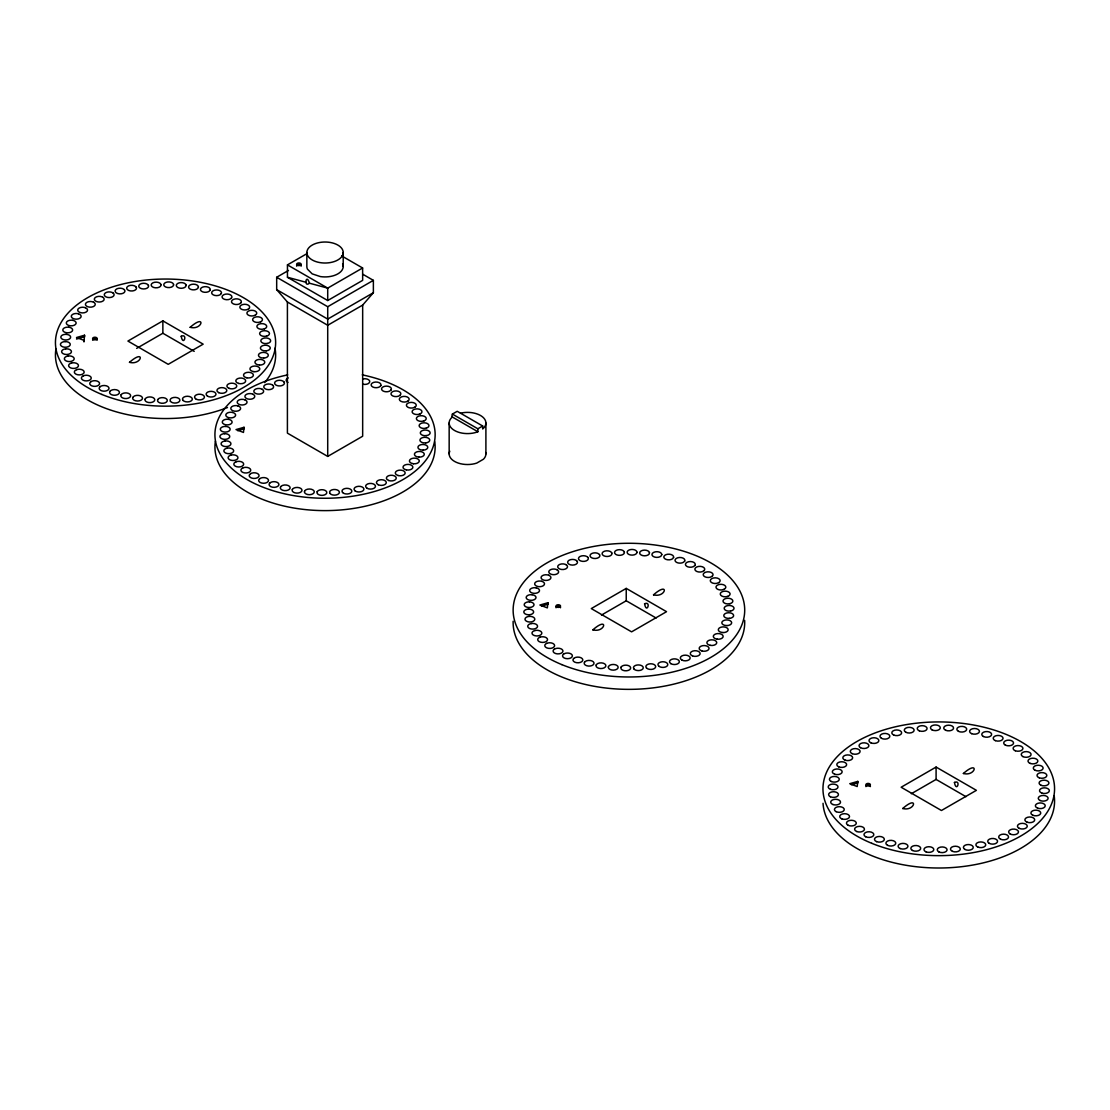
<?xml version="1.0" encoding="UTF-8"?>
<svg xmlns="http://www.w3.org/2000/svg" width="1110" height="1110" viewBox="0 0 1110 1110"><rect width="100%" height="100%" fill="white"/><g stroke="black" fill="none" stroke-linecap="round" stroke-linejoin="round"><path stroke-width="1.5" d="M84.54 335.22L83.972 341.908L83.972 340.368L76.534 337.509L84.54 335.22L84.54 336.76L76.534 339.05M244.033 427.294L243.465 432.442L236.028 429.584L244.033 427.294L244.033 428.848L237.623 430.68M547.91 602.744L547.341 607.891L539.904 605.033L547.91 602.744L547.91 604.284L541.5 606.115M857.766 781.398L857.197 786.546L849.761 783.688L857.766 781.398L857.766 782.938L851.356 784.77M309.44 283.203C306.124 272.13 303.557 288.225 309.44 283.203L327.714 288.128L362.609 267.982L362.665 280.358L327.714 300.532L287.448 277.264L287.448 264.888L306.36 253.982M288.475 270.465L276.681 277.264L276.681 289.641L287.407 302.003L327.714 325.272L362.665 305.097L373.376 292.721L373.376 280.358L362.873 274.295M452.381 414.085L477.855 428.793L477.855 431.735L476.717 432.178A18.37 10.6 0 0 1 454.545 430.486A18.37 10.6 0 0 1 451.617 417.679L452.381 414.085L457.209 411.297L482.683 426.004L482.683 428.946L483.447 428.293A18.37 10.6 0 0 0 481.338 416A18.37 10.6 0 0 0 460.497 413.184M482.683 426.004L477.855 428.793M162.865 320.873L127.914 341.061L168.22 364.33L203.172 344.155L162.865 320.873L162.865 333.25L194.208 351.357M136.641 348.387L162.865 333.25M276.681 277.264L327.714 306.721L373.376 280.358M373.376 292.721L327.714 319.097L276.681 289.641M287.407 302.003L287.407 433.136L327.714 456.418L362.665 436.23L362.665 305.097M626.234 588.397L591.283 608.585L631.59 631.854L666.541 611.679L626.234 588.397L626.234 600.774L656.093 618.006M601.467 615.065L626.234 600.774M936.091 767.066L901.14 787.24L941.446 810.508L976.398 790.334L936.091 767.066L936.091 779.428L965.95 796.675M911.338 793.719L936.091 779.428M287.448 277.264L306.027 282.273M341.741 255.938L362.609 267.982M287.448 264.888L327.714 288.128L327.714 300.532M452.381 417.027L477.855 431.735M485.902 422.993L485.902 453.921M449.162 422.993L449.162 453.921M343.212 252.525A18.176 10.503 0 0 1 315.948 261.613A18.176 10.503 0 0 1 315.948 243.423A18.176 10.503 0 0 1 343.212 252.525L343.212 266.442M327.714 306.721L327.714 456.418M306.846 252.525L306.846 266.442A18.176 10.503 0 0 0 307.47 269.161L312.174 273.865L320.332 276.57A18.176 10.503 0 0 0 342.601 263.722M275.002 348.151A110.098 63.561 0 0 1 264.693 382.603M227.481 407.523A110.098 63.561 0 0 1 109.557 409.715A110.098 63.561 0 0 1 55.93 349.039M434.759 441.835A110.098 63.561 0 0 1 324.411 510.614A110.098 63.561 0 0 1 215.423 441.114M362.956 384.199A4.926 2.844 0 0 0 368.742 383.297L369.727 381.951A4.926 2.844 0 0 0 362.97 378.94M287.948 382.423A4.926 2.844 0 0 1 288.212 377.913M485.75 452.533A18.37 10.6 0 0 1 483.447 459.221L476.717 463.106A18.37 10.6 0 0 1 456.349 462.329A18.37 10.6 0 0 1 449.786 451.173M92.699 340.243A2.275 1.318 0 0 1 94.891 338.592A2.275 1.318 0 0 1 97.083 340.243M296.703 266.178A2.275 1.318 0 0 1 298.895 264.527A2.275 1.318 0 0 1 301.087 266.178M362.262 374.861A110.098 63.561 0 0 1 413.461 472.555A110.098 63.561 0 0 1 236.694 472.624A110.098 63.561 0 0 1 287.67 374.889M556.068 607.767A2.275 1.318 0 0 1 558.261 606.115A2.275 1.318 0 0 1 560.453 607.767M744.643 620.351A115.787 66.85 0 0 1 629.717 689.352A115.787 66.85 0 0 1 513.139 621.281M865.925 786.615A2.275 1.318 0 0 1 868.117 784.964A2.275 1.318 0 0 1 870.309 786.615M1054.167 795.662A115.787 66.85 0 0 1 945.387 867.895A115.787 66.85 0 0 1 823.037 803.307M145.022 399.364L144.966 400.113A4.926 2.844 0 0 0 152.084 402.306A4.926 2.844 0 0 0 153.222 397.699A4.926 2.844 0 0 0 145.327 398.656L145.022 399.364M186.105 285.103L185.745 286.56A4.926 2.844 0 0 1 177.85 287.518A4.926 2.844 0 0 1 179.001 282.897A4.926 2.844 0 0 1 186.105 285.103M304.515 491.452L304.459 492.188A4.926 2.844 0 0 0 311.577 494.394A4.926 2.844 0 0 0 312.715 489.774A4.926 2.844 0 0 0 304.82 490.731L304.515 491.452M608.391 666.888L608.336 667.637A4.926 2.844 0 0 0 615.453 669.829A4.926 2.844 0 0 0 616.591 665.223A4.926 2.844 0 0 0 608.696 666.18L608.391 666.888M649.475 552.627L649.114 554.084A4.926 2.844 0 0 1 641.219 555.042A4.926 2.844 0 0 1 642.371 550.421A4.926 2.844 0 0 1 649.475 552.627M181.207 336.261C183.164 347.208 188.2 333.153 181.207 336.261M644.577 603.784C646.533 614.732 651.57 600.677 644.577 603.784M954.433 782.439C956.39 793.386 961.44 779.345 954.433 782.439M129.495 362.332C141.969 365.634 145.632 348.082 129.495 362.332M190.157 327.311C202.63 330.613 206.293 313.062 190.157 327.311M592.865 629.856C605.338 633.158 609.001 615.606 592.865 629.856M653.526 594.835C666 598.137 669.663 580.586 653.526 594.835M902.735 808.51C915.195 811.826 918.858 794.261 902.735 808.51M963.383 773.49C975.856 776.806 979.519 759.24 963.383 773.49M173.576 284.798L173.424 285.534A4.926 2.844 0 0 1 165.792 287.06A4.926 2.844 0 0 1 165.931 282.398A4.926 2.844 0 0 1 173.465 284.063L173.576 284.798M157.662 399.669L157.62 401.14A4.926 2.844 0 0 0 165.14 402.805A4.926 2.844 0 0 0 165.279 398.157A4.926 2.844 0 0 0 157.662 399.669M317.155 491.758L317.113 493.228A4.926 2.844 0 0 0 324.633 494.894A4.926 2.844 0 0 0 324.772 490.231A4.926 2.844 0 0 0 317.155 491.758M636.946 552.322L636.793 553.058A4.926 2.844 0 0 1 629.162 554.584A4.926 2.844 0 0 1 629.301 549.922A4.926 2.844 0 0 1 636.835 551.587L636.946 552.322M621.031 667.193L620.99 668.664A4.926 2.844 0 0 0 628.51 670.329A4.926 2.844 0 0 0 628.649 665.681A4.926 2.844 0 0 0 621.031 667.193M132.867 397.435L132.645 398.171A4.926 2.844 0 0 0 139.222 400.863A4.926 2.844 0 0 0 141.358 396.367A4.926 2.844 0 0 0 133.325 396.742L132.867 397.435M198.426 287.046L197.76 288.461A4.926 2.844 0 0 1 189.713 288.836A4.926 2.844 0 0 1 191.85 284.34A4.926 2.844 0 0 1 198.426 287.046M292.36 489.524L292.138 490.245A4.926 2.844 0 0 0 298.715 492.951A4.926 2.844 0 0 0 300.852 488.456A4.926 2.844 0 0 0 292.818 488.83L292.36 489.524M596.236 664.959L596.014 665.695A4.926 2.844 0 0 0 602.591 668.387A4.926 2.844 0 0 0 604.742 663.891A4.926 2.844 0 0 0 596.694 664.266L596.236 664.959M661.796 554.57L661.13 555.985A4.926 2.844 0 0 1 653.082 556.36A4.926 2.844 0 0 1 655.219 551.864A4.926 2.844 0 0 1 661.796 554.57M121.212 394.633L120.851 395.34A4.926 2.844 0 0 0 126.79 398.504A4.926 2.844 0 0 0 129.884 394.203A4.926 2.844 0 0 0 121.822 393.994L121.212 394.633M210.234 289.863L209.249 291.222A4.926 2.844 0 0 1 201.201 291.014A4.926 2.844 0 0 1 204.296 286.713A4.926 2.844 0 0 1 210.234 289.863M280.705 486.721L280.344 487.429A4.926 2.844 0 0 0 286.283 490.578A4.926 2.844 0 0 0 289.377 486.277A4.926 2.844 0 0 0 281.316 486.069L280.705 486.721M584.582 662.157L584.221 662.864A4.926 2.844 0 0 0 590.159 666.028A4.926 2.844 0 0 0 593.253 661.726A4.926 2.844 0 0 0 585.192 661.518L584.582 662.157M673.604 557.387L672.632 558.746A4.926 2.844 0 0 1 664.571 558.538A4.926 2.844 0 0 1 667.665 554.237A4.926 2.844 0 0 1 673.604 557.387M110.265 391.025L109.751 391.691A4.926 2.844 0 0 0 114.954 395.257A4.926 2.844 0 0 0 118.964 391.206A4.926 2.844 0 0 0 111.014 390.415L110.265 391.025M221.334 293.512L220.071 294.788A4.926 2.844 0 0 1 212.121 293.997A4.926 2.844 0 0 1 216.117 289.96A4.926 2.844 0 0 1 221.334 293.512M269.758 483.1L269.244 483.78A4.926 2.844 0 0 0 274.447 487.332A4.926 2.844 0 0 0 278.457 483.294A4.926 2.844 0 0 0 270.507 482.503L269.758 483.1M380.827 385.6L379.565 386.877A4.926 2.844 0 0 1 371.614 386.086A4.926 2.844 0 0 1 375.61 382.034A4.926 2.844 0 0 1 380.827 385.6M573.634 658.549L573.121 659.215A4.926 2.844 0 0 0 578.324 662.781A4.926 2.844 0 0 0 582.334 658.729A4.926 2.844 0 0 0 574.383 657.939L573.634 658.549M684.703 561.036L683.441 562.312A4.926 2.844 0 0 1 675.49 561.521A4.926 2.844 0 0 1 679.486 557.484A4.926 2.844 0 0 1 684.703 561.036M100.191 386.641L99.525 387.279A4.926 2.844 0 0 0 103.924 391.178A4.926 2.844 0 0 0 108.78 387.459A4.926 2.844 0 0 0 101.066 386.1L100.191 386.641M231.546 297.938L230.02 299.117A4.926 2.844 0 0 1 222.305 297.757A4.926 2.844 0 0 1 227.148 294.025A4.926 2.844 0 0 1 231.546 297.938M259.685 478.729L259.019 479.353A4.926 2.844 0 0 0 263.417 483.266A4.926 2.844 0 0 0 268.273 479.534A4.926 2.844 0 0 0 260.559 478.174L259.685 478.729M391.039 390.012L389.513 391.192A4.926 2.844 0 0 1 381.798 389.832A4.926 2.844 0 0 1 386.641 386.113A4.926 2.844 0 0 1 391.039 390.012M563.561 654.165L562.895 654.803A4.926 2.844 0 0 0 567.293 658.702A4.926 2.844 0 0 0 572.149 654.983A4.926 2.844 0 0 0 564.435 653.623L563.561 654.165M694.915 565.462L693.389 566.641A4.926 2.844 0 0 1 685.675 565.281A4.926 2.844 0 0 1 690.517 561.549A4.926 2.844 0 0 1 694.915 565.462M91.145 381.562L90.354 382.145A4.926 2.844 0 0 0 93.864 386.335A4.926 2.844 0 0 0 99.484 382.992A4.926 2.844 0 0 0 92.13 381.091L91.145 381.562M240.731 303.058L238.955 304.126A4.926 2.844 0 0 1 231.588 302.211A4.926 2.844 0 0 1 237.207 298.868A4.926 2.844 0 0 1 240.731 303.058M250.638 473.651L249.847 474.22A4.926 2.844 0 0 0 253.357 478.424A4.926 2.844 0 0 0 258.977 475.08A4.926 2.844 0 0 0 251.623 473.165L250.638 473.651M400.224 395.146L398.448 396.201A4.926 2.844 0 0 1 391.081 394.3A4.926 2.844 0 0 1 396.7 390.956A4.926 2.844 0 0 1 400.224 395.146M554.514 649.086L553.723 649.669A4.926 2.844 0 0 0 557.234 653.859A4.926 2.844 0 0 0 562.867 650.515A4.926 2.844 0 0 0 555.5 648.615L554.514 649.086M704.101 570.596L702.325 571.65A4.926 2.844 0 0 1 694.957 569.735A4.926 2.844 0 0 1 700.577 566.391A4.926 2.844 0 0 1 704.101 570.596M83.278 375.874L82.362 376.387A4.926 2.844 0 0 0 84.943 380.799A4.926 2.844 0 0 0 91.242 377.899A4.926 2.844 0 0 0 84.36 375.471L83.278 375.874M248.709 308.816L246.725 309.732A4.926 2.844 0 0 1 239.843 307.303A4.926 2.844 0 0 1 246.143 304.404A4.926 2.844 0 0 1 248.709 308.816M242.771 467.962L241.855 468.475A4.926 2.844 0 0 0 244.436 472.888A4.926 2.844 0 0 0 250.735 469.988A4.926 2.844 0 0 0 243.853 467.56L242.771 467.962M408.202 400.904L406.218 401.82A4.926 2.844 0 0 1 399.336 399.392A4.926 2.844 0 0 1 405.636 396.492A4.926 2.844 0 0 1 408.202 400.904M546.647 643.398L545.731 643.911A4.926 2.844 0 0 0 548.312 648.323A4.926 2.844 0 0 0 554.611 645.423A4.926 2.844 0 0 0 547.729 642.995L546.647 643.398M712.093 576.34L710.095 577.255A4.926 2.844 0 0 1 703.213 574.827A4.926 2.844 0 0 1 709.512 571.928A4.926 2.844 0 0 1 712.093 576.34M76.701 369.658L75.688 370.102A4.926 2.844 0 0 0 77.284 374.667A4.926 2.844 0 0 0 84.166 372.238A4.926 2.844 0 0 0 77.866 369.339L76.701 369.658M255.397 315.101L253.219 315.864A4.926 2.844 0 0 1 246.919 312.964A4.926 2.844 0 0 1 253.801 310.536A4.926 2.844 0 0 1 255.397 315.101M236.194 461.746L235.181 462.19A4.926 2.844 0 0 0 236.777 466.755A4.926 2.844 0 0 0 243.659 464.327A4.926 2.844 0 0 0 237.36 461.427L236.194 461.746M414.89 407.19L412.712 407.953A4.926 2.844 0 0 1 406.413 405.053A4.926 2.844 0 0 1 413.295 402.625A4.926 2.844 0 0 1 414.89 407.19M540.071 637.182L539.058 637.626A4.926 2.844 0 0 0 540.653 642.19A4.926 2.844 0 0 0 547.535 639.762A4.926 2.844 0 0 0 541.236 636.862L540.071 637.182M718.767 582.625L716.588 583.388A4.926 2.844 0 0 1 710.289 580.488A4.926 2.844 0 0 1 717.171 578.06A4.926 2.844 0 0 1 718.767 582.625M71.54 363.012L70.429 363.386A4.926 2.844 0 0 0 71.012 368.034A4.926 2.844 0 0 0 78.38 366.12A4.926 2.844 0 0 0 72.747 362.79L71.54 363.012M260.656 321.817L258.339 322.427A4.926 2.844 0 0 1 252.705 319.083A4.926 2.844 0 0 1 260.059 317.183A4.926 2.844 0 0 1 260.656 321.817M231.033 455.1L229.923 455.475A4.926 2.844 0 0 0 230.505 460.109A4.926 2.844 0 0 0 237.873 458.208A4.926 2.844 0 0 0 232.24 454.864L231.033 455.1M420.149 413.905L417.832 414.502A4.926 2.844 0 0 1 412.198 411.172A4.926 2.844 0 0 1 419.552 409.257A4.926 2.844 0 0 1 420.149 413.905M534.909 630.549L533.799 630.91A4.926 2.844 0 0 0 534.382 635.558A4.926 2.844 0 0 0 541.749 633.644A4.926 2.844 0 0 0 536.116 630.313L534.909 630.549M724.025 589.341L721.708 589.951A4.926 2.844 0 0 1 716.075 586.607A4.926 2.844 0 0 1 723.429 584.706A4.926 2.844 0 0 1 724.025 589.341M67.849 356.06L66.656 356.338A4.926 2.844 0 0 0 66.239 360.986A4.926 2.844 0 0 0 73.954 359.626A4.926 2.844 0 0 0 69.097 355.908L67.849 356.06M264.416 328.865L261.988 329.295A4.926 2.844 0 0 1 257.131 325.577A4.926 2.844 0 0 1 264.832 324.217A4.926 2.844 0 0 1 264.416 328.865M227.342 448.135L226.149 448.426A4.926 2.844 0 0 0 225.732 453.074A4.926 2.844 0 0 0 233.447 451.714A4.926 2.844 0 0 0 228.591 447.996L227.342 448.135M423.909 420.954L421.481 421.384A4.926 2.844 0 0 1 416.611 417.665A4.926 2.844 0 0 1 424.325 416.292A4.926 2.844 0 0 1 423.909 420.954M531.218 623.584L530.025 623.862A4.926 2.844 0 0 0 529.609 628.51A4.926 2.844 0 0 0 537.323 627.15A4.926 2.844 0 0 0 532.467 623.431L531.218 623.584M727.785 596.389L725.357 596.819A4.926 2.844 0 0 1 720.501 593.101A4.926 2.844 0 0 1 728.216 591.741A4.926 2.844 0 0 1 727.785 596.389M65.698 348.873L64.463 349.081A4.926 2.844 0 0 0 63.034 353.66A4.926 2.844 0 0 0 70.984 352.869A4.926 2.844 0 0 0 66.975 348.831L65.698 348.873M266.622 336.136L264.111 336.385A4.926 2.844 0 0 1 260.101 332.334A4.926 2.844 0 0 1 268.051 331.543A4.926 2.844 0 0 1 266.622 336.136M225.191 440.961L223.956 441.156A4.926 2.844 0 0 0 222.527 445.748A4.926 2.844 0 0 0 230.478 444.957A4.926 2.844 0 0 0 226.468 440.906L225.191 440.961M426.115 428.21L423.604 428.46A4.926 2.844 0 0 1 419.594 424.422A4.926 2.844 0 0 1 427.544 423.631A4.926 2.844 0 0 1 426.115 428.21M529.068 616.397L527.833 616.605A4.926 2.844 0 0 0 526.404 621.184A4.926 2.844 0 0 0 534.354 620.393A4.926 2.844 0 0 0 530.344 616.355L529.068 616.397M729.991 603.66L727.48 603.909A4.926 2.844 0 0 1 723.47 599.858A4.926 2.844 0 0 1 731.421 599.067A4.926 2.844 0 0 1 729.991 603.66M65.115 341.602L63.853 341.714A4.926 2.844 0 0 0 61.438 346.153A4.926 2.844 0 0 0 69.5 345.945A4.926 2.844 0 0 0 66.392 341.644L65.115 341.602M267.232 343.489L264.679 343.559A4.926 2.844 0 0 1 261.585 339.258A4.926 2.844 0 0 1 269.647 339.05A4.926 2.844 0 0 1 267.232 343.489M224.608 433.691L223.346 433.788A4.926 2.844 0 0 0 220.932 438.242A4.926 2.844 0 0 0 228.993 438.034A4.926 2.844 0 0 0 225.885 433.733L224.608 433.691M426.726 435.578L424.173 435.647A4.926 2.844 0 0 1 421.079 431.346A4.926 2.844 0 0 1 429.14 431.138A4.926 2.844 0 0 1 426.726 435.578M528.485 609.126L527.222 609.237A4.926 2.844 0 0 0 524.808 613.677A4.926 2.844 0 0 0 532.869 613.469A4.926 2.844 0 0 0 529.761 609.168L528.485 609.126M730.602 611.013L728.049 611.083A4.926 2.844 0 0 1 724.955 606.781A4.926 2.844 0 0 1 733.016 606.573A4.926 2.844 0 0 1 730.602 611.013M66.128 334.346L64.852 334.36A4.926 2.844 0 0 0 61.494 338.592A4.926 2.844 0 0 0 69.528 338.966A4.926 2.844 0 0 0 67.391 334.485L66.128 334.346M266.233 350.843L263.694 350.732A4.926 2.844 0 0 1 261.544 346.237A4.926 2.844 0 0 1 269.591 346.611A4.926 2.844 0 0 1 266.233 350.843M225.621 426.434L224.345 426.448A4.926 2.844 0 0 0 220.987 430.68A4.926 2.844 0 0 0 229.021 431.055A4.926 2.844 0 0 0 226.884 426.559L225.621 426.434M425.727 442.932L423.188 442.807A4.926 2.844 0 0 1 421.037 438.325A4.926 2.844 0 0 1 429.084 438.7A4.926 2.844 0 0 1 425.727 442.932M529.498 601.87L528.221 601.884A4.926 2.844 0 0 0 524.863 606.115A4.926 2.844 0 0 0 532.897 606.49A4.926 2.844 0 0 0 530.76 602.009L529.498 601.87M729.603 618.367L727.064 618.256A4.926 2.844 0 0 1 724.913 613.761A4.926 2.844 0 0 1 732.961 614.135A4.926 2.844 0 0 1 729.603 618.367M68.709 327.214L67.433 327.145A4.926 2.844 0 0 0 63.187 331.099A4.926 2.844 0 0 0 71.082 332.056A4.926 2.844 0 0 0 69.93 327.436L68.709 327.214M263.653 358.072L261.155 357.767A4.926 2.844 0 0 1 260.004 353.16A4.926 2.844 0 0 1 267.899 354.104A4.926 2.844 0 0 1 263.653 358.072M228.202 419.302L226.926 419.219A4.926 2.844 0 0 0 222.68 423.188A4.926 2.844 0 0 0 230.575 424.131A4.926 2.844 0 0 0 229.423 419.524L228.202 419.302M423.146 450.147L420.648 449.855A4.926 2.844 0 0 1 419.497 445.235A4.926 2.844 0 0 1 427.392 446.192A4.926 2.844 0 0 1 423.146 450.147M532.078 594.738L530.802 594.669A4.926 2.844 0 0 0 526.556 598.623A4.926 2.844 0 0 0 534.451 599.58A4.926 2.844 0 0 0 533.299 594.96L532.078 594.738M727.022 625.596L724.525 625.291A4.926 2.844 0 0 1 723.373 620.684A4.926 2.844 0 0 1 731.268 621.628A4.926 2.844 0 0 1 727.022 625.596M72.802 320.332L71.567 320.166A4.926 2.844 0 0 0 66.489 323.787A4.926 2.844 0 0 0 74.106 325.299A4.926 2.844 0 0 0 73.968 320.637L72.802 320.332M259.518 365.051L257.104 364.566A4.926 2.844 0 0 1 256.965 359.904A4.926 2.844 0 0 1 264.596 361.43A4.926 2.844 0 0 1 259.518 365.051M232.295 412.421L231.06 412.24A4.926 2.844 0 0 0 225.982 415.862A4.926 2.844 0 0 0 233.6 417.374A4.926 2.844 0 0 0 233.461 412.726L232.295 412.421M419.011 457.126L416.597 456.654A4.926 2.844 0 0 1 416.458 451.992A4.926 2.844 0 0 1 424.089 453.504A4.926 2.844 0 0 1 419.011 457.126M536.172 587.856L534.937 587.689A4.926 2.844 0 0 0 529.858 591.311A4.926 2.844 0 0 0 537.49 592.823A4.926 2.844 0 0 0 537.337 588.161L536.172 587.856M722.887 632.575L720.473 632.089A4.926 2.844 0 0 1 720.334 627.428A4.926 2.844 0 0 1 727.966 628.954A4.926 2.844 0 0 1 722.887 632.575M78.38 313.797L77.173 313.533A4.926 2.844 0 0 0 71.345 316.766A4.926 2.844 0 0 0 78.588 318.82A4.926 2.844 0 0 0 79.462 314.185L78.38 313.797M253.912 371.67L251.623 371.017A4.926 2.844 0 0 1 252.483 366.383A4.926 2.844 0 0 1 259.726 368.451A4.926 2.844 0 0 1 253.912 371.67M237.873 405.885L236.666 405.622A4.926 2.844 0 0 0 230.838 408.841A4.926 2.844 0 0 0 238.081 410.908A4.926 2.844 0 0 0 238.955 406.274L237.873 405.885M413.406 463.758L411.116 463.106A4.926 2.844 0 0 1 411.976 458.472A4.926 2.844 0 0 1 419.219 460.525A4.926 2.844 0 0 1 413.406 463.758M541.749 581.321L540.542 581.057A4.926 2.844 0 0 0 534.715 584.29A4.926 2.844 0 0 0 541.957 586.344A4.926 2.844 0 0 0 542.832 581.709L541.749 581.321M717.282 639.193L714.993 638.541A4.926 2.844 0 0 1 715.853 633.907A4.926 2.844 0 0 1 723.096 635.975A4.926 2.844 0 0 1 717.282 639.193M85.317 307.72L84.18 307.373A4.926 2.844 0 0 0 77.7 310.148A4.926 2.844 0 0 0 84.443 312.715A4.926 2.844 0 0 0 86.302 308.178L85.317 307.72M246.906 377.83L244.769 377.025A4.926 2.844 0 0 1 246.642 372.488A4.926 2.844 0 0 1 253.371 375.055A4.926 2.844 0 0 1 246.906 377.83M244.81 399.794L243.673 399.461A4.926 2.844 0 0 0 237.193 402.236A4.926 2.844 0 0 0 243.936 404.803A4.926 2.844 0 0 0 245.796 400.266L244.81 399.794M406.399 469.918L404.262 469.114A4.926 2.844 0 0 1 406.135 464.577A4.926 2.844 0 0 1 412.864 467.144A4.926 2.844 0 0 1 406.399 469.918M548.687 575.244L547.549 574.897A4.926 2.844 0 0 0 541.069 577.672A4.926 2.844 0 0 0 547.813 580.239A4.926 2.844 0 0 0 549.672 575.702L548.687 575.244M710.275 645.354L708.138 644.549A4.926 2.844 0 0 1 710.012 640.012A4.926 2.844 0 0 1 716.741 642.579A4.926 2.844 0 0 1 710.275 645.354M93.517 302.184L92.463 301.767A4.926 2.844 0 0 0 85.442 304.057A4.926 2.844 0 0 0 91.575 307.082A4.926 2.844 0 0 0 94.406 302.725L93.517 302.184M238.608 383.45L236.68 382.492A4.926 2.844 0 0 1 239.51 378.121A4.926 2.844 0 0 1 245.643 381.16A4.926 2.844 0 0 1 238.608 383.45M253.011 394.272L251.956 393.842A4.926 2.844 0 0 0 244.935 396.131A4.926 2.844 0 0 0 251.054 399.17A4.926 2.844 0 0 0 253.899 394.799L253.011 394.272M398.101 475.524L396.173 474.567A4.926 2.844 0 0 1 399.003 470.21A4.926 2.844 0 0 1 405.136 473.235A4.926 2.844 0 0 1 398.101 475.524M556.887 569.707L555.832 569.291A4.926 2.844 0 0 0 548.812 571.581A4.926 2.844 0 0 0 554.944 574.605A4.926 2.844 0 0 0 557.775 570.249L556.887 569.707M701.978 650.973L700.049 650.016A4.926 2.844 0 0 1 702.88 645.645A4.926 2.844 0 0 1 709.012 648.684A4.926 2.844 0 0 1 701.978 650.973M102.855 297.3L101.912 296.8A4.926 2.844 0 0 0 94.447 298.562A4.926 2.844 0 0 0 99.858 302.003A4.926 2.844 0 0 0 103.619 297.882L102.855 297.3M262.349 389.374L261.405 388.888A4.926 2.844 0 0 0 253.94 390.637A4.926 2.844 0 0 0 259.351 394.092A4.926 2.844 0 0 0 263.112 389.971L262.349 389.374M229.173 388.403L227.453 387.321A4.926 2.844 0 0 1 231.213 383.2A4.926 2.844 0 0 1 236.638 386.655A4.926 2.844 0 0 1 229.173 388.403M566.239 564.823L565.281 564.324A4.926 2.844 0 0 0 557.817 566.086A4.926 2.844 0 0 0 563.228 569.527A4.926 2.844 0 0 0 566.988 565.42L566.239 564.823M388.666 480.491L386.946 479.395A4.926 2.844 0 0 1 390.706 475.274A4.926 2.844 0 0 1 396.131 478.729A4.926 2.844 0 0 1 388.666 480.491M692.543 655.927L690.822 654.844A4.926 2.844 0 0 1 694.582 650.724A4.926 2.844 0 0 1 700.008 654.178A4.926 2.844 0 0 1 692.543 655.927M576.562 560.647L575.729 560.078A4.926 2.844 0 0 0 567.932 561.285A4.926 2.844 0 0 0 572.566 565.101A4.926 2.844 0 0 0 577.186 561.285L576.562 560.647M272.685 385.198L271.853 384.643A4.926 2.844 0 0 0 264.055 385.85A4.926 2.844 0 0 0 268.689 389.665A4.926 2.844 0 0 0 273.31 385.85L272.685 385.198M682.095 660.173L680.624 658.965A4.926 2.844 0 0 1 685.259 655.15A4.926 2.844 0 0 1 689.879 658.965A4.926 2.844 0 0 1 682.095 660.173M113.192 293.123L112.36 292.554A4.926 2.844 0 0 0 104.562 293.762A4.926 2.844 0 0 0 109.196 297.577A4.926 2.844 0 0 0 113.817 293.762L113.192 293.123M378.219 484.737L376.748 483.53A4.926 2.844 0 0 1 381.382 479.714A4.926 2.844 0 0 1 386.002 483.53A4.926 2.844 0 0 1 378.219 484.737M218.725 392.649L217.255 391.442A4.926 2.844 0 0 1 221.889 387.626A4.926 2.844 0 0 1 226.509 391.442A4.926 2.844 0 0 1 218.725 392.649M587.717 557.248L587.01 556.623A4.926 2.844 0 0 0 579.018 557.262A4.926 2.844 0 0 0 582.778 561.383A4.926 2.844 0 0 0 588.203 557.928L587.717 557.248M670.815 663.627L669.621 662.323A4.926 2.844 0 0 1 675.033 658.882A4.926 2.844 0 0 1 678.807 663.003A4.926 2.844 0 0 1 670.815 663.627M283.841 381.798L283.133 381.188A4.926 2.844 0 0 0 275.141 381.812A4.926 2.844 0 0 0 278.901 385.933A4.926 2.844 0 0 0 284.326 382.492L283.841 381.798M366.938 488.192L365.745 486.888A4.926 2.844 0 0 1 371.156 483.433A4.926 2.844 0 0 1 374.93 487.554A4.926 2.844 0 0 1 366.938 488.192M124.348 289.724L123.64 289.1A4.926 2.844 0 0 0 115.648 289.738A4.926 2.844 0 0 0 119.408 293.859A4.926 2.844 0 0 0 124.833 290.404L124.348 289.724M207.445 396.103L206.252 394.799A4.926 2.844 0 0 1 211.663 391.358A4.926 2.844 0 0 1 215.437 395.479A4.926 2.844 0 0 1 207.445 396.103M599.525 554.681L598.956 554.015A4.926 2.844 0 0 0 590.895 554.07A4.926 2.844 0 0 0 593.725 558.427A4.926 2.844 0 0 0 599.858 555.388L599.525 554.681M658.868 666.236L657.966 664.862A4.926 2.844 0 0 1 664.085 661.837A4.926 2.844 0 0 1 666.93 666.194A4.926 2.844 0 0 1 658.868 666.236M354.992 490.8L354.09 489.427A4.926 2.844 0 0 1 360.209 486.388A4.926 2.844 0 0 1 363.053 490.745A4.926 2.844 0 0 1 354.992 490.8M136.155 287.157L135.587 286.491A4.926 2.844 0 0 0 127.525 286.546A4.926 2.844 0 0 0 130.356 290.903A4.926 2.844 0 0 0 136.488 287.865L136.155 287.157M195.499 398.712L194.597 397.338A4.926 2.844 0 0 1 200.716 394.3A4.926 2.844 0 0 1 203.56 398.67A4.926 2.844 0 0 1 195.499 398.712M611.79 552.988L611.374 552.294A4.926 2.844 0 0 0 603.354 551.753A4.926 2.844 0 0 0 605.227 556.29A4.926 2.844 0 0 0 611.957 553.723L611.79 552.988M646.45 667.97L645.854 666.527A4.926 2.844 0 0 1 652.597 663.974A4.926 2.844 0 0 1 654.456 668.497A4.926 2.844 0 0 1 646.45 667.97M342.574 492.521L341.977 491.092A4.926 2.844 0 0 1 348.707 488.525A4.926 2.844 0 0 1 350.58 493.062A4.926 2.844 0 0 1 342.574 492.521M148.421 285.464L148.005 284.771A4.926 2.844 0 0 0 139.985 284.229A4.926 2.844 0 0 0 141.858 288.767A4.926 2.844 0 0 0 148.587 286.2L148.421 285.464M183.081 400.446L182.484 399.003A4.926 2.844 0 0 1 189.213 396.45A4.926 2.844 0 0 1 191.087 400.974A4.926 2.844 0 0 1 183.081 400.446M624.333 552.197L624.07 551.476A4.926 2.844 0 0 0 616.23 550.366A4.926 2.844 0 0 0 617.104 555A4.926 2.844 0 0 0 624.347 552.946L624.333 552.197M633.755 668.775L633.477 667.318A4.926 2.844 0 0 1 640.72 665.265A4.926 2.844 0 0 1 641.594 669.885A4.926 2.844 0 0 1 633.755 668.775M329.878 493.339L329.601 491.869A4.926 2.844 0 0 1 336.843 489.815A4.926 2.844 0 0 1 337.717 494.45A4.926 2.844 0 0 1 329.878 493.339M160.964 284.673L160.7 283.952A4.926 2.844 0 0 0 152.861 282.842A4.926 2.844 0 0 0 153.735 287.476A4.926 2.844 0 0 0 160.978 285.423L160.964 284.673M170.385 401.251L170.107 399.794A4.926 2.844 0 0 1 177.35 397.727A4.926 2.844 0 0 1 178.224 402.361A4.926 2.844 0 0 1 170.385 401.251M101.829 394.438A110.098 63.561 0 0 0 275.155 348.54A110.098 63.561 0 0 0 119.644 284.826A110.098 63.561 0 0 0 101.829 394.438M93.282 339.48A2.275 1.318 0 0 0 97.083 338.883A2.275 1.318 0 0 0 94.294 337.274A2.275 1.318 0 0 0 93.282 339.48M297.286 265.221A2.275 1.318 0 0 0 301.087 264.624A2.275 1.318 0 0 0 298.312 263.014A2.275 1.318 0 0 0 297.286 265.221M556.651 607.004A2.275 1.318 0 0 0 560.453 606.407A2.275 1.318 0 0 0 557.664 604.797A2.275 1.318 0 0 0 556.651 607.004M561.896 664.64A115.787 66.85 0 0 0 744.199 616.369A115.787 66.85 0 0 0 580.641 549.367A115.787 66.85 0 0 0 561.896 664.64M866.508 785.658A2.275 1.318 0 0 0 870.309 785.075A2.275 1.318 0 0 0 867.534 783.466A2.275 1.318 0 0 0 866.508 785.658M871.752 843.309A115.787 66.85 0 0 0 1054.056 795.038A115.787 66.85 0 0 0 890.497 728.021A115.787 66.85 0 0 0 871.752 843.309M1010.086 833.929A4.926 2.844 0 0 0 1018.328 832.653A4.926 2.844 0 0 0 1012.292 829.17A4.926 2.844 0 0 0 1010.086 833.929M1019.327 828.407A4.926 2.844 0 0 0 1027.222 826.548A4.926 2.844 0 0 0 1020.478 823.537A4.926 2.844 0 0 0 1019.327 828.407M1027.291 822.274A4.926 2.844 0 0 0 1034.714 819.846A4.926 2.844 0 0 0 1027.374 817.349A4.926 2.844 0 0 0 1027.291 822.274M1032.758 815.212A4.926 2.844 0 0 0 1040.694 813.408A4.926 2.844 0 0 0 1034.007 810.342A4.926 2.844 0 0 0 1032.758 815.212M1037.753 808.205A4.926 2.844 0 0 0 1045.232 805.832A4.926 2.844 0 0 0 1037.933 803.279A4.926 2.844 0 0 0 1037.753 808.205M1040.098 800.504A4.926 2.844 0 0 0 1048.062 798.742A4.926 2.844 0 0 0 1041.43 795.634A4.926 2.844 0 0 0 1040.098 800.504M1041.846 793.081A4.926 2.844 0 0 0 1049.352 790.75A4.926 2.844 0 0 0 1042.11 788.155A4.926 2.844 0 0 0 1041.846 793.081M1040.875 785.2A4.926 2.844 0 0 0 1048.867 783.48A4.926 2.844 0 0 0 1042.29 780.344A4.926 2.844 0 0 0 1040.875 785.2M1039.279 777.832A4.926 2.844 0 0 0 1046.841 775.557A4.926 2.844 0 0 0 1039.64 772.921A4.926 2.844 0 0 0 1039.279 777.832M1035.033 770.243A4.926 2.844 0 0 0 1043.053 768.578A4.926 2.844 0 0 0 1036.532 765.4A4.926 2.844 0 0 0 1035.033 770.243M1030.246 763.43A4.926 2.844 0 0 0 1037.85 761.183A4.926 2.844 0 0 0 1030.69 758.505A4.926 2.844 0 0 0 1030.246 763.43M1022.948 756.604A4.926 2.844 0 0 0 1030.996 754.98A4.926 2.844 0 0 0 1024.544 751.761A4.926 2.844 0 0 0 1022.948 756.604M1015.303 750.762A4.926 2.844 0 0 0 1022.934 748.57A4.926 2.844 0 0 0 1015.83 745.851A4.926 2.844 0 0 0 1015.303 750.762M1005.369 745.115A4.926 2.844 0 0 0 1013.458 743.534A4.926 2.844 0 0 0 1007.047 740.287A4.926 2.844 0 0 0 1005.369 745.115M995.365 740.634A4.926 2.844 0 0 0 1003.038 738.497A4.926 2.844 0 0 0 995.989 735.722A4.926 2.844 0 0 0 995.365 740.634M983.404 736.499A4.926 2.844 0 0 0 991.521 734.973A4.926 2.844 0 0 0 985.18 731.684A4.926 2.844 0 0 0 983.404 736.499M971.708 733.682A4.926 2.844 0 0 0 979.422 731.587A4.926 2.844 0 0 0 972.416 728.77A4.926 2.844 0 0 0 971.708 733.682M958.429 731.31A4.926 2.844 0 0 0 966.574 729.839A4.926 2.844 0 0 0 960.289 726.509A4.926 2.844 0 0 0 958.429 731.31M945.803 730.338A4.926 2.844 0 0 0 953.545 728.285A4.926 2.844 0 0 0 946.594 725.441A4.926 2.844 0 0 0 945.803 730.338M932.011 729.853A4.926 2.844 0 0 0 940.17 728.438A4.926 2.844 0 0 0 933.954 725.066A4.926 2.844 0 0 0 932.011 729.853M919.274 730.81A4.926 2.844 0 0 0 927.058 728.812A4.926 2.844 0 0 0 920.162 725.912A4.926 2.844 0 0 0 919.274 730.81M905.802 732.239A4.926 2.844 0 0 0 913.988 730.866A4.926 2.844 0 0 0 907.827 727.452A4.926 2.844 0 0 0 905.802 732.239M893.786 735.07A4.926 2.844 0 0 0 901.611 733.113A4.926 2.844 0 0 0 894.757 730.186A4.926 2.844 0 0 0 893.786 735.07M881.451 738.303A4.926 2.844 0 0 0 889.665 736.984A4.926 2.844 0 0 0 883.574 733.53A4.926 2.844 0 0 0 881.451 738.303M870.948 742.854A4.926 2.844 0 0 0 878.815 740.939A4.926 2.844 0 0 0 872.016 737.97A4.926 2.844 0 0 0 870.948 742.854M860.486 747.668A4.926 2.844 0 0 0 868.728 746.392A4.926 2.844 0 0 0 862.692 742.909A4.926 2.844 0 0 0 860.486 747.668M852.189 753.662A4.926 2.844 0 0 0 860.07 751.789A4.926 2.844 0 0 0 853.34 748.778A4.926 2.844 0 0 0 852.189 753.662M845.237 760.197A4.926 2.844 0 0 0 852.66 757.783A4.926 2.844 0 0 0 845.321 755.272A4.926 2.844 0 0 0 845.237 760.197M838.674 766.816A4.926 2.844 0 0 0 846.597 764.998A4.926 2.844 0 0 0 839.909 761.946A4.926 2.844 0 0 0 838.674 766.816M834.692 774.225A4.926 2.844 0 0 0 842.157 771.852A4.926 2.844 0 0 0 834.859 769.313A4.926 2.844 0 0 0 834.692 774.225M831.251 781.495A4.926 2.844 0 0 0 839.216 779.72A4.926 2.844 0 0 0 832.583 776.625A4.926 2.844 0 0 0 831.251 781.495M830.516 789.321A4.926 2.844 0 0 0 838.022 787.004A4.926 2.844 0 0 0 830.779 784.409A4.926 2.844 0 0 0 830.516 789.321M830.391 796.758A4.926 2.844 0 0 0 838.383 795.038A4.926 2.844 0 0 0 831.82 791.902A4.926 2.844 0 0 0 830.391 796.758M832.986 804.542A4.926 2.844 0 0 0 840.534 802.253A4.926 2.844 0 0 0 833.332 799.616A4.926 2.844 0 0 0 832.986 804.542M836.149 811.674A4.926 2.844 0 0 0 844.183 809.995A4.926 2.844 0 0 0 837.662 806.831A4.926 2.844 0 0 0 836.149 811.674M841.935 818.916A4.926 2.844 0 0 0 849.525 816.683A4.926 2.844 0 0 0 842.379 814.005A4.926 2.844 0 0 0 841.935 818.916M848.165 825.285A4.926 2.844 0 0 0 856.212 823.662A4.926 2.844 0 0 0 849.761 820.443A4.926 2.844 0 0 0 848.165 825.285M856.795 831.543A4.926 2.844 0 0 0 864.44 829.35A4.926 2.844 0 0 0 857.322 826.631A4.926 2.844 0 0 0 856.795 831.543M865.661 836.732A4.926 2.844 0 0 0 873.736 835.15A4.926 2.844 0 0 0 867.34 831.903A4.926 2.844 0 0 0 865.661 836.732M876.65 841.644A4.926 2.844 0 0 0 884.323 839.493A4.926 2.844 0 0 0 877.261 836.732A4.926 2.844 0 0 0 876.65 841.644M887.542 845.307A4.926 2.844 0 0 0 895.659 843.78A4.926 2.844 0 0 0 889.318 840.478A4.926 2.844 0 0 0 887.542 845.307M900.224 848.567A4.926 2.844 0 0 0 907.938 846.458A4.926 2.844 0 0 0 900.932 843.655A4.926 2.844 0 0 0 900.224 848.567M912.448 850.454A4.926 2.844 0 0 0 920.578 848.983A4.926 2.844 0 0 0 914.307 845.64A4.926 2.844 0 0 0 912.448 850.454M926.045 851.87A4.926 2.844 0 0 0 933.788 849.816A4.926 2.844 0 0 0 926.836 846.972A4.926 2.844 0 0 0 926.045 851.87M938.796 851.856A4.926 2.844 0 0 0 946.955 850.44A4.926 2.844 0 0 0 940.739 847.069A4.926 2.844 0 0 0 938.796 851.856M952.491 851.356A4.926 2.844 0 0 0 960.275 849.358A4.926 2.844 0 0 0 953.365 846.472A4.926 2.844 0 0 0 952.491 851.356M964.923 849.441A4.926 2.844 0 0 0 973.109 848.068A4.926 2.844 0 0 0 966.949 844.654A4.926 2.844 0 0 0 964.923 849.441M977.882 847.069A4.926 2.844 0 0 0 985.708 845.112A4.926 2.844 0 0 0 978.853 842.171A4.926 2.844 0 0 0 977.882 847.069M989.204 843.336A4.926 2.844 0 0 0 997.418 842.004A4.926 2.844 0 0 0 991.313 838.563A4.926 2.844 0 0 0 989.204 843.336M1000.637 839.257A4.926 2.844 0 0 0 1008.504 837.342A4.926 2.844 0 0 0 1001.706 834.373A4.926 2.844 0 0 0 1000.637 839.257"/></g></svg>
